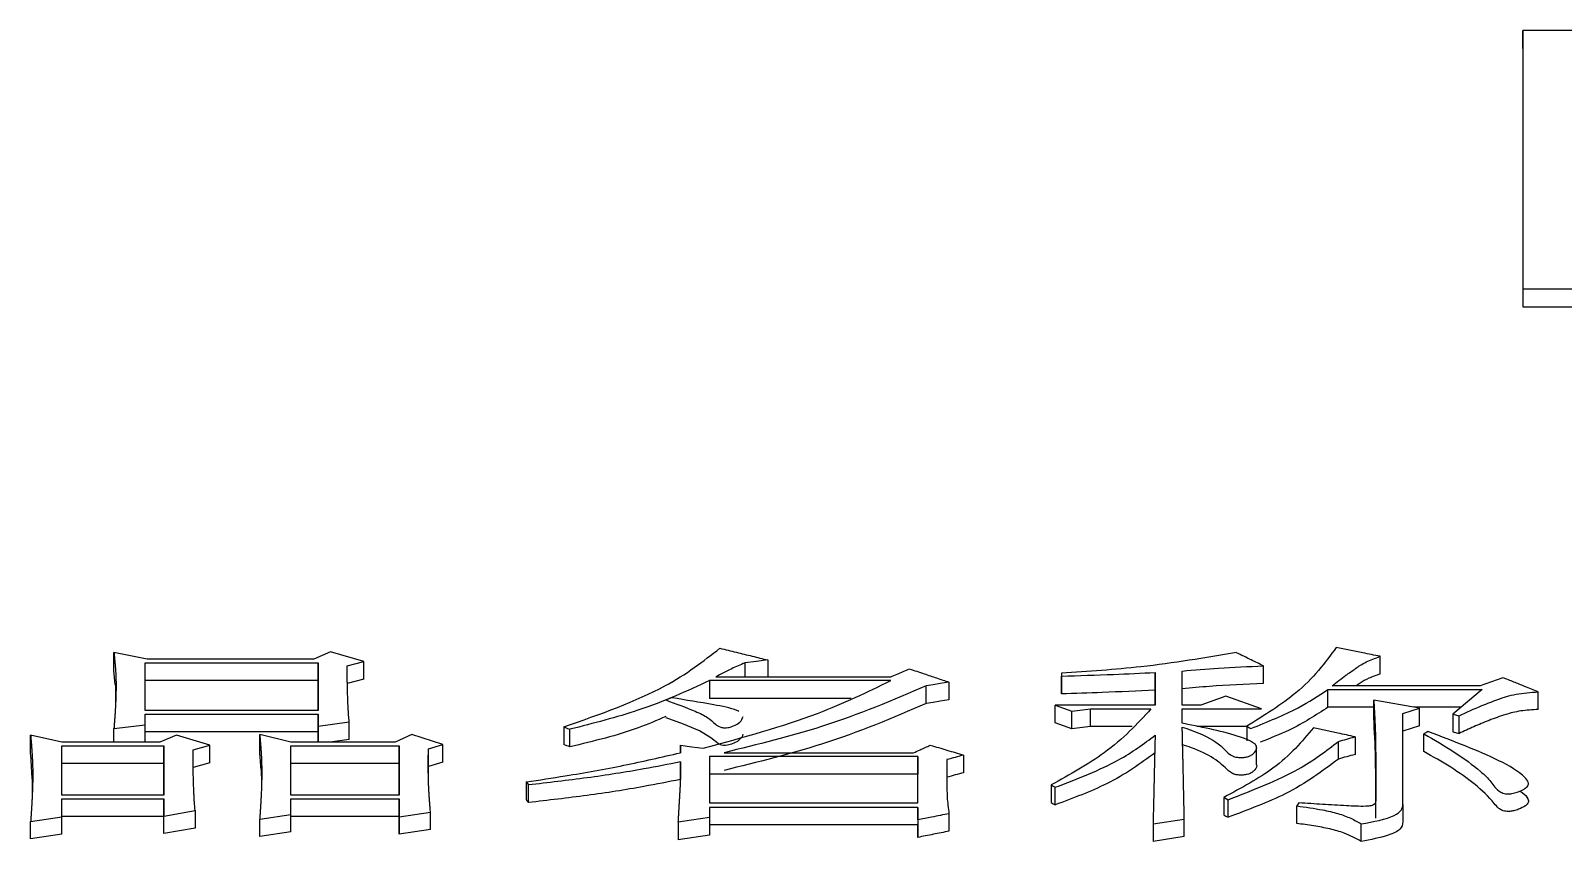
# Model space of a CAD drawing. Header units: millimetres. Extents: x 2063 to 4500, y 825 to 2548.
# Drawn here: x 2680.08 to 2688.04, y 2315.55 to 2319.76 of the extents above; entities that cross this region are included whole.
import ezdxf

# ---------------------------------------------------------------- set-up
doc = ezdxf.new("R2010")
doc.units = ezdxf.units.MM

msp = doc.modelspace()

# ---------------------------------------------------------------- linework, layer by layer
at = {"color": 7, "linetype": 'Continuous', "lineweight": 25}
for p, q in [((2687.8349, 2319.6665), (2687.8349, 2319.7586)), ((2688.8355, 2319.7586), (2687.8349, 2319.7586)), ((2687.8349, 2318.4177), (2687.8349, 2318.3231)), ((2687.8349, 2318.4177), (2688.2836, 2318.4177)), ((2687.8349, 2318.3231), (2688.2836, 2318.3231)), ((2680.5157, 2316.4353), (2680.5157, 2316.5275)), ((2680.6888, 2316.4932), (2680.5157, 2316.5275)), ((2681.5542, 2316.4931), (2680.6888, 2316.4932)), ((2681.6407, 2316.5312), (2681.5542, 2316.4931)), ((2681.8138, 2316.4817), (2681.6407, 2316.5312)), ((2681.7273, 2316.4588), (2681.8138, 2316.4817)), ((2681.8138, 2316.3896), (2681.8138, 2316.4817)), ((2683.9124, 2316.4893), (2683.9124, 2316.4012)), ((2680.5215, 2316.3619), (2680.5157, 2316.4353)), ((2680.678, 2316.4741), (2681.5758, 2316.4741)), ((2681.5758, 2316.382), (2681.5758, 2316.4741)), ((2683.6419, 2316.4012), (2684.5506, 2316.4012)), ((2683.7934, 2316.474), (2683.7934, 2316.4012)), ((2685.4376, 2316.4204), (2685.4376, 2316.405)), ((2685.4376, 2316.4204), (2685.4376, 2316.3284)), ((2685.4376, 2316.313), (2685.4376, 2316.405)), ((2685.9244, 2316.4242), (2685.9244, 2316.2543)), ((2685.9244, 2316.3322), (2685.9244, 2316.4242)), ((2686.065, 2316.2543), (2686.065, 2316.4318)), ((2686.4869, 2316.3666), (2686.4869, 2316.4586)), ((2687.7309, 2316.3972), (2687.6119, 2316.3549)), ((2681.5758, 2316.382), (2680.678, 2316.382)), ((2681.8138, 2316.3896), (2681.7273, 2316.3667)), ((2684.5505, 2316.3819), (2683.6094, 2316.382)), ((2683.6094, 2316.382), (2683.6094, 2316.29)), ((2684.7343, 2316.263), (2684.7343, 2316.3549)), ((2684.8535, 2316.3742), (2684.8535, 2316.2823)), ((2685.4376, 2316.3284), (2685.4376, 2316.313)), ((2685.9244, 2316.2543), (2685.9244, 2316.3322)), ((2686.8222, 2316.2437), (2686.8222, 2316.3356)), ((2686.8222, 2316.3356), (2687.6227, 2316.3356)), ((2687.6119, 2316.3549), (2686.8438, 2316.3549)), ((2687.6227, 2316.3356), (2687.4713, 2316.2075)), ((2687.9148, 2316.2321), (2687.9148, 2316.324)), ((2684.3448, 2316.29), (2683.6094, 2316.29)), ((2685.4051, 2316.1625), (2685.4052, 2316.2543)), ((2685.4052, 2316.2543), (2685.4917, 2316.2231)), ((2685.9244, 2316.2543), (2685.4052, 2316.2543)), ((2686.1624, 2316.2543), (2686.065, 2316.2543)), ((2686.2922, 2316.3008), (2686.1624, 2316.2543)), ((2686.4761, 2316.2348), (2686.2922, 2316.3008)), ((2687.0602, 2316.2437), (2686.8222, 2316.2437)), ((2687.2982, 2316.2387), (2687.0602, 2316.2814)), ((2687.0602, 2316.1896), (2687.0602, 2316.2814)), ((2687.2116, 2316.2114), (2687.2982, 2316.2387)), ((2687.5141, 2316.2437), (2687.2702, 2316.2437)), ((2687.2982, 2316.1469), (2687.2982, 2316.2387)), ((2681.5758, 2316.2271), (2680.678, 2316.2272)), ((2680.678, 2316.153), (2680.678, 2316.2077)), ((2680.678, 2316.2077), (2681.5758, 2316.2077)), ((2681.5758, 2316.2077), (2681.5758, 2316.1451)), ((2681.5758, 2316.1159), (2681.5758, 2316.2077)), ((2681.5758, 2316.1451), (2681.7381, 2316.1686)), ((2681.7381, 2316.0769), (2681.7381, 2316.1686)), ((2685.4917, 2316.1314), (2685.4051, 2316.1625)), ((2685.4917, 2316.2231), (2685.589, 2316.2348)), ((2685.4917, 2316.1314), (2685.4917, 2316.2231)), ((2685.589, 2316.2348), (2685.9027, 2316.2348)), ((2686.065, 2316.2348), (2686.4761, 2316.2348)), ((2686.065, 2316.1607), (2686.065, 2316.2348)), ((2687.2116, 2315.7393), (2687.2116, 2316.2114)), ((2687.4713, 2316.2075), (2687.5037, 2316.1997)), ((2687.4713, 2316.2075), (2687.4713, 2316.1158)), ((2687.5037, 2316.108), (2687.5037, 2316.1997)), ((2680.083, 2316.0065), (2680.083, 2316.098)), ((2680.2453, 2316.0626), (2680.083, 2316.098)), ((2680.5157, 2316.1334), (2680.678, 2316.153)), ((2680.5157, 2316.0626), (2680.5157, 2316.1334)), ((2680.678, 2316.0626), (2680.678, 2316.153)), ((2681.5758, 2316.1159), (2680.678, 2316.116)), ((2680.8403, 2316.098), (2680.7537, 2316.0626)), ((2681.0133, 2316.0468), (2680.8403, 2316.098)), ((2681.2729, 2316.0104), (2681.2729, 2316.1019)), ((2681.4352, 2316.0626), (2681.2729, 2316.1019)), ((2681.5758, 2316.1451), (2681.5758, 2316.0626)), ((2681.5758, 2316.0626), (2681.5758, 2316.1159)), ((2682.0626, 2316.1019), (2681.9761, 2316.0625)), ((2682.2249, 2316.0507), (2682.0626, 2316.1019)), ((2682.8522, 2316.1412), (2682.8522, 2316.0495)), ((2682.8846, 2316.0378), (2682.8846, 2316.1294)), ((2685.589, 2316.1431), (2685.4917, 2316.1314)), ((2685.8047, 2316.1431), (2685.589, 2316.1431)), ((2686.4003, 2316.143), (2686.1416, 2316.1431)), ((2686.4003, 2316.145), (2686.4003, 2316.0691)), ((2686.9628, 2316.09), (2686.9628, 2315.9984)), ((2687.2982, 2316.1469), (2687.2116, 2316.1197)), ((2687.3198, 2316.0141), (2687.3198, 2316.1057)), ((2687.4713, 2316.1158), (2687.5037, 2316.108)), ((2680.7537, 2316.0626), (2680.2453, 2316.0626)), ((2680.2453, 2316.0429), (2680.7753, 2316.0429)), ((2680.2453, 2315.7878), (2680.2453, 2316.0429)), ((2680.7753, 2316.0429), (2680.7754, 2315.7878)), ((2680.7753, 2315.9513), (2680.7753, 2316.0429)), ((2680.9268, 2316.0231), (2681.0133, 2316.0468)), ((2681.0133, 2315.9553), (2681.0133, 2316.0468)), ((2681.9761, 2316.0625), (2681.4352, 2316.0626)), ((2681.4352, 2316.0428), (2681.9977, 2316.0428)), ((2681.4352, 2315.7878), (2681.4352, 2316.0428)), ((2681.7381, 2316.0769), (2681.6388, 2316.0626)), ((2681.9977, 2316.0428), (2681.9977, 2315.7878)), ((2681.9977, 2315.9513), (2681.9977, 2316.0428)), ((2682.1491, 2316.027), (2682.2249, 2316.0507)), ((2682.1491, 2315.9355), (2682.1491, 2316.027)), ((2682.2249, 2315.9592), (2682.2249, 2316.0507)), ((2683.458, 2316.0072), (2683.458, 2316.0467)), ((2683.458, 2316.0467), (2683.458, 2316.0072)), ((2683.6852, 2316.0072), (2684.6696, 2316.0072)), ((2686.4516, 2316.0303), (2686.4516, 2316.0397)), ((2686.4516, 2315.9471), (2686.4516, 2316.0293)), ((2686.8763, 2315.9748), (2686.8763, 2316.0664)), ((2680.7753, 2315.9513), (2680.2453, 2315.9514)), ((2680.7753, 2315.7878), (2680.7753, 2315.9513)), ((2681.0133, 2315.9553), (2680.9268, 2315.9316)), ((2681.9977, 2315.9513), (2681.4352, 2315.9513)), ((2681.9977, 2315.7878), (2681.9977, 2315.9513)), ((2682.2249, 2315.9592), (2682.1491, 2315.9355)), ((2683.458, 2315.8319), (2683.458, 2315.9596)), ((2683.458, 2315.9596), (2683.458, 2315.8682)), ((2683.6095, 2315.9874), (2683.6095, 2315.7475)), ((2684.6912, 2315.9874), (2683.6095, 2315.9874)), ((2684.6912, 2315.7475), (2684.6912, 2315.9874)), ((2684.6912, 2315.9874), (2684.6912, 2315.8959)), ((2684.8427, 2315.9715), (2684.8427, 2315.8199)), ((2684.9292, 2315.9953), (2684.9292, 2315.9038)), ((2682.6576, 2315.856), (2682.6684, 2315.84)), ((2682.6576, 2315.856), (2682.6576, 2315.7647)), ((2682.6684, 2315.7487), (2682.6684, 2315.84)), ((2683.458, 2315.8318), (2683.458, 2315.8682)), ((2684.6912, 2315.8959), (2683.6095, 2315.896)), ((2684.6912, 2315.7475), (2684.6912, 2315.8959)), ((2685.3835, 2315.8399), (2685.3835, 2315.7487)), ((2680.7754, 2315.7878), (2680.2453, 2315.7878)), ((2680.2453, 2315.7677), (2680.7754, 2315.7677)), ((2680.2453, 2315.6748), (2680.2453, 2315.7677)), ((2680.7754, 2315.7677), (2680.7754, 2315.6788)), ((2680.7754, 2315.6766), (2680.7754, 2315.7677)), ((2681.9977, 2315.7878), (2681.4352, 2315.7878)), ((2681.4352, 2315.6869), (2681.4352, 2315.7677)), ((2681.4352, 2315.7677), (2681.9977, 2315.7677)), ((2681.9977, 2315.7677), (2681.9977, 2315.6748)), ((2681.9977, 2315.6765), (2681.9977, 2315.7677)), ((2685.4051, 2315.7367), (2685.4051, 2315.8279)), ((2686.2813, 2315.7756), (2686.2813, 2315.6845)), ((2686.3029, 2315.6724), (2686.3029, 2315.7636)), ((2680.7754, 2315.6788), (2680.9376, 2315.7072)), ((2680.9376, 2315.7072), (2680.9376, 2315.6161)), ((2681.273, 2315.6626), (2681.4352, 2315.6869)), ((2681.4352, 2315.5959), (2681.4352, 2315.6869)), ((2681.9977, 2315.6748), (2682.16, 2315.6991)), ((2682.16, 2315.608), (2682.16, 2315.6991)), ((2683.6095, 2315.7475), (2684.6912, 2315.7475)), ((2684.6912, 2315.7232), (2683.6095, 2315.7233)), ((2683.6095, 2315.7233), (2683.6095, 2315.6707)), ((2684.6912, 2315.6585), (2684.6912, 2315.7232)), ((2684.6912, 2315.7232), (2684.6912, 2315.6322)), ((2684.8535, 2315.6909), (2684.8535, 2315.5998)), ((2686.6708, 2315.7474), (2686.66, 2315.7313)), ((2687.071, 2315.6684), (2687.071, 2315.7595)), ((2687.2116, 2315.7393), (2687.2116, 2315.6482)), ((2680.083, 2315.6505), (2680.2453, 2315.6748)), ((2680.083, 2315.5595), (2680.083, 2315.6505)), ((2680.7754, 2315.6766), (2680.2453, 2315.6766)), ((2680.2453, 2315.5838), (2680.2453, 2315.6748)), ((2680.7754, 2315.5878), (2680.7754, 2315.6788)), ((2680.7754, 2315.5878), (2680.7754, 2315.6766)), ((2680.9376, 2315.6161), (2680.7754, 2315.5878)), ((2681.2729, 2315.5716), (2681.273, 2315.6626)), ((2681.9977, 2315.6765), (2681.4352, 2315.6765)), ((2681.9977, 2315.5837), (2681.9977, 2315.6765)), ((2681.9977, 2315.6748), (2681.9977, 2315.5837)), ((2682.16, 2315.608), (2681.9977, 2315.5837)), ((2683.4472, 2315.6463), (2683.4472, 2315.5553)), ((2683.6095, 2315.6707), (2683.6095, 2315.5796)), ((2684.6912, 2315.6322), (2683.6095, 2315.6322)), ((2684.6912, 2315.6585), (2684.6912, 2315.5675)), ((2684.6912, 2315.5675), (2684.6912, 2315.6322)), ((2685.9136, 2315.6381), (2686.0758, 2315.6625)), ((2685.9136, 2315.6381), (2685.9136, 2315.5472)), ((2686.0758, 2315.5715), (2686.0758, 2315.6625)), ((2686.9953, 2315.5471), (2686.9953, 2315.6381)), ((2680.2453, 2315.5838), (2680.083, 2315.5595)), ((2681.4352, 2315.5959), (2681.2729, 2315.5716)), ((2686.0758, 2315.5715), (2685.9136, 2315.5472))]:
    msp.add_line(p, q, dxfattribs=at)
at = {"color": 7, "linetype": 'Continuous', "lineweight": 25, "flags": 128}
for points in [[(2683.9124, 2316.4893), (2683.8529, 2316.4816), (2683.7934, 2316.474)], [(2684.8535, 2316.3742), (2684.8072, 2316.3667), (2684.7708, 2316.3609), (2684.7345, 2316.355)], [(2683.4148, 2316.2932), (2683.4065, 2316.2902), (2683.3944, 2316.2858), (2683.3887, 2316.2838)], [(2684.8535, 2316.2823), (2684.8072, 2316.2748), (2684.7708, 2316.2689), (2684.7345, 2316.263)], [(2683.7821, 2316.1035), (2683.7785, 2316.0896), (2683.7554, 2316.0664), (2683.7239, 2316.0515), (2683.7034, 2316.0461), (2683.693, 2316.0451), (2683.6821, 2316.0455), (2683.6716, 2316.0476), (2683.6569, 2316.0535), (2683.6168, 2316.0849), (2683.5573, 2316.1207), (2683.474, 2316.1566), (2683.3845, 2316.1889), (2683.3822, 2316.1897), (2683.3822, 2316.1897)], [(2685.589, 2316.1431), (2685.589, 2316.166), (2685.589, 2316.1889), (2685.589, 2316.2119), (2685.589, 2316.2348)], [(2682.8522, 2316.1412), (2682.8605, 2316.1382), (2682.8725, 2316.1338), (2682.8846, 2316.1294)], [(2686.4003, 2316.145), (2686.4058, 2316.142), (2686.4139, 2316.1376), (2686.4219, 2316.1332)], [(2687.3414, 2316.1175), (2687.3306, 2316.1116), (2687.3198, 2316.1057)], [(2682.8846, 2316.0378), (2682.8764, 2316.0408), (2682.8682, 2316.0438), (2682.8522, 2316.0495)], [(2683.458, 2316.0467), (2683.5175, 2316.0388), (2683.5769, 2316.0309)], [(2685.3835, 2315.8399), (2685.3943, 2315.8339), (2685.4051, 2315.8279)], [(2686.2813, 2315.7756), (2686.2868, 2315.7726), (2686.2949, 2315.7681), (2686.3029, 2315.7636)], [(2685.3835, 2315.7487), (2685.389, 2315.7456), (2685.3945, 2315.7426), (2685.4051, 2315.7367)], [(2686.2813, 2315.6845), (2686.2868, 2315.6814), (2686.2923, 2315.6783), (2686.3029, 2315.6724)], [(2686.66, 2315.6402), (2686.66, 2315.6772), (2686.66, 2315.7042), (2686.66, 2315.7313)], [(2683.6095, 2315.6707), (2683.5625, 2315.6636), (2683.5155, 2315.6566), (2683.4472, 2315.6463)], [(2683.6095, 2315.5796), (2683.5284, 2315.5675), (2683.4472, 2315.5553)]]:
    msp.add_lwpolyline(points, dxfattribs=at)
at = {"color": 7, "linetype": 'Continuous', "lineweight": 25}
for points, knots in [([(2687.8349, 2319.7586), (2687.8349, 2319.5818), (2687.8349, 2319.1682), (2687.8349, 2318.6909), (2687.8349, 2318.4177)], [0, 0, 0, 0, 0.427525, 1, 1, 1, 1]), ([(2687.8349, 2319.6623), (2687.8349, 2319.4854), (2687.8349, 2319.0723), (2687.8349, 2318.5957), (2687.8349, 2318.3231)], [0, 0, 0, 0, 0.428082, 1, 1, 1, 1]), ([(2680.5157, 2316.5275), (2680.516, 2316.5247), (2680.5166, 2316.5192), (2680.5172, 2316.5124), (2680.5179, 2316.5055), (2680.5185, 2316.5), (2680.5191, 2316.4931), (2680.5197, 2316.4876), (2680.5203, 2316.4808), (2680.5208, 2316.4753), (2680.5214, 2316.4684), (2680.5219, 2316.4629), (2680.5225, 2316.456), (2680.5229, 2316.4505), (2680.5234, 2316.4436), (2680.5238, 2316.438), (2680.5242, 2316.4311), (2680.5246, 2316.4256), (2680.525, 2316.4187), (2680.5252, 2316.4131), (2680.5255, 2316.4076), (2680.5257, 2316.4021), (2680.5259, 2316.3965), (2680.5261, 2316.3896), (2680.5263, 2316.384), (2680.5264, 2316.3771), (2680.5265, 2316.3715), (2680.5266, 2316.3646), (2680.5266, 2316.359), (2680.5267, 2316.3521), (2680.5266, 2316.3465), (2680.5266, 2316.3396), (2680.5264, 2316.3242), (2680.526, 2316.3047), (2680.5253, 2316.2851), (2680.5248, 2316.274), (2680.5245, 2316.267), (2680.5241, 2316.26), (2680.5238, 2316.2544), (2680.5235, 2316.2474), (2680.5232, 2316.2417), (2680.5228, 2316.2347), (2680.5224, 2316.2291), (2680.522, 2316.2221), (2680.5216, 2316.2165), (2680.5212, 2316.2095), (2680.5208, 2316.2038), (2680.5203, 2316.1968), (2680.5199, 2316.1912), (2680.5195, 2316.1855), (2680.5191, 2316.1799), (2680.5187, 2316.1743), (2680.5182, 2316.1672), (2680.5178, 2316.1616), (2680.5173, 2316.1545), (2680.5169, 2316.1489), (2680.5163, 2316.1414), (2680.516, 2316.1367), (2680.5157, 2316.1334)], [0, 0, 0, 0, 0.021203, 0.042406, 0.053008, 0.074211, 0.084813, 0.106016, 0.116618, 0.137821, 0.148423, 0.169626, 0.180228, 0.201431, 0.212032, 0.233236, 0.243837, 0.265041, 0.275642, 0.296845, 0.307447, 0.318049, 0.339252, 0.349854, 0.371057, 0.381659, 0.402862, 0.413463, 0.434667, 0.445268, 0.466472, 0.477073, 0.498276, 0.58309, 0.625497, 0.6467, 0.667903, 0.678505, 0.699708, 0.71031, 0.731513, 0.742115, 0.763318, 0.773919, 0.795123, 0.805724, 0.826928, 0.837529, 0.858732, 0.869334, 0.879936, 0.901139, 0.911741, 0.932944, 0.943545, 0.964749, 0.97535, 1, 1, 1, 1]), ([(2682.8522, 2316.1412), (2683.0418, 2316.2083), (2683.3769, 2316.3269), (2683.5767, 2316.4826), (2683.6635, 2316.5502)], [0, 0, 0, 0, 0.5655186, 1, 1, 1, 1]), ([(2683.6635, 2316.5502), (2683.692, 2316.5432), (2683.7477, 2316.5296), (2683.8307, 2316.5093), (2683.8851, 2316.496), (2683.9124, 2316.4893)], [0, 0, 0, 0, 0.343461, 0.671731, 1, 1, 1, 1]), ([(2686.3462, 2316.5274), (2686.1831, 2316.5001), (2685.8903, 2316.4511), (2685.5765, 2316.4298), (2685.4376, 2316.4204)], [0, 0, 0, 0, 0.557097, 1, 1, 1, 1]), ([(2686.4869, 2316.4586), (2686.4659, 2316.4689), (2686.4319, 2316.4855), (2686.385, 2316.5084), (2686.3591, 2316.521), (2686.3462, 2316.5273)], [0, 0, 0, 0, 0.4477993, 0.7238996, 1, 1, 1, 1]), ([(2686.8654, 2316.5539), (2686.8059, 2316.474), (2686.6991, 2316.3304), (2686.492, 2316.2019), (2686.4002, 2316.145)], [0, 0, 0, 0, 0.556899, 1, 1, 1, 1]), ([(2686.8438, 2316.3549), (2686.8673, 2316.3734), (2686.9059, 2316.404), (2686.9654, 2316.4451), (2687.0171, 2316.4803), (2687.0674, 2316.4989), (2687.0926, 2316.5083)], [0, 0, 0, 0, 0.337761, 0.556951, 0.777135, 1, 1, 1, 1]), ([(2687.0926, 2316.5083), (2687.0627, 2316.5143), (2687.0099, 2316.5249), (2686.9342, 2316.5401), (2686.8884, 2316.5493), (2686.8655, 2316.5539)], [0, 0, 0, 0, 0.394861, 0.69743, 1, 1, 1, 1]), ([(2687.0926, 2316.4161), (2687.0926, 2316.4239), (2687.0927, 2316.4394), (2687.0927, 2316.4701), (2687.0927, 2316.4931), (2687.0927, 2316.5083)], [0, 0, 0, 0, 0.2525, 0.505, 1, 1, 1, 1]), ([(2680.678, 2316.2272), (2680.678, 2316.2686), (2680.678, 2316.3515), (2680.678, 2316.4332), (2680.678, 2316.4741)], [0, 0, 0, 0, 0.499996, 1, 1, 1, 1]), ([(2681.5758, 2316.4741), (2681.5758, 2316.4332), (2681.5758, 2316.3515), (2681.5758, 2316.2686), (2681.5758, 2316.2271)], [0, 0, 0, 0, 0.499996, 1, 1, 1, 1]), ([(2681.7381, 2316.1686), (2681.737, 2316.1799), (2681.7356, 2316.1941), (2681.7342, 2316.2111), (2681.7336, 2316.2196), (2681.7326, 2316.2366), (2681.7309, 2316.2733), (2681.7291, 2316.3126), (2681.7286, 2316.3435), (2681.7284, 2316.3533), (2681.7283, 2316.3589), (2681.7282, 2316.3631), (2681.7282, 2316.3673), (2681.7281, 2316.3715), (2681.728, 2316.3757), (2681.728, 2316.3799), (2681.7279, 2316.3841), (2681.7279, 2316.3882), (2681.7278, 2316.3924), (2681.7278, 2316.3966), (2681.7277, 2316.4022), (2681.7277, 2316.4078), (2681.7276, 2316.4134), (2681.7276, 2316.4175), (2681.7275, 2316.421), (2681.7275, 2316.4238), (2681.7275, 2316.4259), (2681.7275, 2316.428), (2681.7275, 2316.4301), (2681.7274, 2316.4329), (2681.7274, 2316.4356), (2681.7274, 2316.4384), (2681.7274, 2316.4405), (2681.7274, 2316.4426), (2681.7274, 2316.4447), (2681.7273, 2316.4468), (2681.7273, 2316.4489), (2681.7273, 2316.4509), (2681.7273, 2316.453), (2681.7273, 2316.4556), (2681.7273, 2316.4575), (2681.7273, 2316.4588)], [0, 0, 0, 0, 0.11615, 0.145188, 0.174226, 0.203263, 0.319414, 0.551716, 0.609791, 0.638828, 0.653347, 0.667866, 0.682385, 0.696903, 0.711422, 0.725941, 0.74046, 0.754979, 0.769497, 0.784016, 0.798535, 0.827572, 0.842091, 0.85661, 0.871129, 0.878388, 0.885648, 0.892907, 0.900166, 0.907426, 0.921944, 0.929204, 0.936463, 0.943723, 0.950982, 0.958241, 0.965501, 0.97276, 0.98002, 0.987279, 1, 1, 1, 1]), ([(2683.7934, 2316.474), (2683.7701, 2316.4641), (2683.7312, 2316.4477), (2683.6822, 2316.4229), (2683.6554, 2316.4084), (2683.6419, 2316.4012)], [0, 0, 0, 0, 0.429081, 0.714347, 1, 1, 1, 1]), ([(2684.5506, 2316.4012), (2684.5619, 2316.4061), (2684.5837, 2316.4156), (2684.6162, 2316.4296), (2684.6374, 2316.4388), (2684.6479, 2316.4434)], [0, 0, 0, 0, 0.347839, 0.673919, 1, 1, 1, 1]), ([(2684.6479, 2316.4434), (2684.6735, 2316.4348), (2684.7205, 2316.419), (2684.789, 2316.3959), (2684.832, 2316.3815), (2684.8535, 2316.3742)], [0, 0, 0, 0, 0.373043, 0.686521, 1, 1, 1, 1]), ([(2685.4376, 2316.405), (2685.5279, 2316.408), (2685.6904, 2316.4134), (2685.8524, 2316.4209), (2685.9244, 2316.4242)], [0, 0, 0, 0, 0.555754, 1, 1, 1, 1]), ([(2686.065, 2316.4318), (2686.1276, 2316.4374), (2686.2667, 2316.4499), (2686.4087, 2316.4555), (2686.4869, 2316.4586)], [0, 0, 0, 0, 0.449849, 1, 1, 1, 1]), ([(2687.0926, 2316.4161), (2687.0724, 2316.4092), (2687.0322, 2316.3953), (2686.996, 2316.3731), (2686.9758, 2316.3595), (2686.969, 2316.3549)], [0, 0, 0, 0, 0.401498, 0.797434, 1, 1, 1, 1]), ([(2687.9148, 2316.324), (2687.8911, 2316.3334), (2687.8486, 2316.3504), (2687.7873, 2316.3748), (2687.7497, 2316.3898), (2687.7309, 2316.3972)], [0, 0, 0, 0, 0.386102, 0.693051, 1, 1, 1, 1]), ([(2680.5222, 2316.3662), (2680.5232, 2316.3429), (2680.5251, 2316.294), (2680.5241, 2316.2653), (2680.5236, 2316.2504)], [0, 0, 0, 0, 0.475906, 1, 1, 1, 1]), ([(2681.5758, 2316.2271), (2681.5758, 2316.2379), (2681.5758, 2316.2899), (2681.5758, 2316.3412), (2681.5758, 2316.382)], [0, 0, 0, 0, 0.205958, 1, 1, 1, 1]), ([(2683.6094, 2316.382), (2683.492, 2316.3278), (2683.2807, 2316.2302), (2683.0065, 2316.1604), (2682.8846, 2316.1294)], [0, 0, 0, 0, 0.555264, 1, 1, 1, 1]), ([(2683.5769, 2316.0309), (2683.784, 2316.0875), (2684.1504, 2316.1877), (2684.4292, 2316.323), (2684.5505, 2316.3819)], [0, 0, 0, 0, 0.564995, 1, 1, 1, 1]), ([(2684.7344, 2316.355), (2684.5617, 2316.2806), (2684.2506, 2316.1468), (2683.8592, 2316.0502), (2683.6851, 2316.0073)], [0, 0, 0, 0, 0.555354, 1, 1, 1, 1]), ([(2685.9244, 2316.3322), (2685.833, 2316.328), (2685.6709, 2316.3207), (2685.5084, 2316.3153), (2685.4376, 2316.313)], [0, 0, 0, 0, 0.564211, 1, 1, 1, 1]), ([(2686.4869, 2316.3666), (2686.3932, 2316.3626), (2686.2514, 2316.3565), (2686.1123, 2316.344), (2686.065, 2316.3398)], [0, 0, 0, 0, 0.659861, 1, 1, 1, 1]), ([(2686.4219, 2316.1332), (2686.508, 2316.1681), (2686.6609, 2316.23), (2686.7731, 2316.3035), (2686.8222, 2316.3356)], [0, 0, 0, 0, 0.563218, 1, 1, 1, 1]), ([(2687.5037, 2316.1997), (2687.5424, 2316.2176), (2687.6063, 2316.2471), (2687.7036, 2316.2848), (2687.7958, 2316.3155), (2687.8748, 2316.3211), (2687.9148, 2316.324)], [0, 0, 0, 0, 0.335019, 0.553277, 0.774167, 1, 1, 1, 1]), ([(2683.3822, 2316.2815), (2683.4342, 2316.2625), (2683.5122, 2316.234), (2683.6043, 2316.1921), (2683.631, 2316.1609), (2683.658, 2316.1431), (2683.6768, 2316.1377), (2683.687, 2316.1365), (2683.6986, 2316.1368), (2683.7153, 2316.1399), (2683.7418, 2316.1493), (2683.7736, 2316.1677), (2683.7802, 2316.1855), (2683.7837, 2316.1952)], [0, 0, 0, 0, 0.318334, 0.477294, 0.616925, 0.687072, 0.704751, 0.71934, 0.733979, 0.755949, 0.800249, 0.89164, 1, 1, 1, 1]), ([(2683.762, 2316.2219), (2683.7584, 2316.2235), (2683.7242, 2316.2394), (2683.6012, 2316.2621), (2683.4865, 2316.2812), (2683.4148, 2316.2932)], [0, 0, 0, 0, 0.041495, 0.400617, 1, 1, 1, 1]), ([(2684.7344, 2316.2631), (2684.5616, 2316.1888), (2684.2505, 2316.0551), (2683.8591, 2315.9587), (2683.6851, 2315.9158)], [0, 0, 0, 0, 0.555295, 1, 1, 1, 1]), ([(2686.8222, 2316.2437), (2686.7596, 2316.2027), (2686.6591, 2316.1368), (2686.5212, 2316.0822), (2686.4691, 2316.0615)], [0, 0, 0, 0, 0.621969, 1, 1, 1, 1]), ([(2687.0602, 2316.2814), (2687.0604, 2316.2783), (2687.0607, 2316.2722), (2687.0612, 2316.263), (2687.0617, 2316.2538), (2687.0622, 2316.2446), (2687.0627, 2316.2353), (2687.0631, 2316.2276), (2687.0635, 2316.2199), (2687.0639, 2316.2122), (2687.0644, 2316.203), (2687.065, 2316.1906), (2687.0657, 2316.1752), (2687.0665, 2316.1566), (2687.0671, 2316.1412), (2687.0677, 2316.1256), (2687.0682, 2316.1101), (2687.0687, 2316.0915), (2687.069, 2316.0759), (2687.0693, 2316.0603), (2687.0695, 2316.0447), (2687.0698, 2316.026), (2687.0699, 2316.0104), (2687.0701, 2315.9947), (2687.0703, 2315.979), (2687.0705, 2315.9539), (2687.0707, 2315.9225), (2687.0708, 2315.8941), (2687.0708, 2315.8767), (2687.0709, 2315.8688), (2687.0709, 2315.8609), (2687.0709, 2315.853), (2687.0709, 2315.8451), (2687.0709, 2315.8371), (2687.071, 2315.8276), (2687.071, 2315.8197), (2687.071, 2315.8142), (2687.071, 2315.8102), (2687.071, 2315.8062), (2687.071, 2315.8023), (2687.071, 2315.7983), (2687.071, 2315.7943), (2687.071, 2315.7895), (2687.071, 2315.7856), (2687.071, 2315.7816), (2687.071, 2315.7776), (2687.071, 2315.7728), (2687.071, 2315.7689), (2687.071, 2315.7644), (2687.071, 2315.7616), (2687.071, 2315.7595)], [0, 0, 0, 0, 0.0179705, 0.035941, 0.0539114, 0.0718819, 0.0898524, 0.1078229, 0.1168081, 0.1347786, 0.152749, 0.1707195, 0.2066605, 0.2426014, 0.2785424, 0.2965129, 0.3324539, 0.3683948, 0.4043358, 0.4223063, 0.4582472, 0.4941882, 0.5301291, 0.5480996, 0.5840406, 0.6199815, 0.6918635, 0.7637454, 0.7817158, 0.7907011, 0.8086716, 0.826642, 0.8356273, 0.8535978, 0.8715682, 0.8895387, 0.8985239, 0.9030166, 0.9120018, 0.920987, 0.9254797, 0.9344649, 0.9434501, 0.9524354, 0.956928, 0.9659132, 0.9748985, 0.9838837, 0.9883763, 1, 1, 1, 1]), ([(2683.3822, 2316.1959), (2683.3356, 2316.1754), (2683.1929, 2316.1124), (2683.0087, 2316.0678), (2682.8846, 2316.0378)], [0, 0, 0, 0, 0.326498, 1, 1, 1, 1]), ([(2685.9027, 2316.2348), (2685.8309, 2316.157), (2685.7019, 2316.017), (2685.4813, 2315.8943), (2685.3835, 2315.8399)], [0, 0, 0, 0, 0.55626, 1, 1, 1, 1]), ([(2686.065, 2316.1411), (2686.0966, 2316.1302), (2686.1835, 2316.1001), (2686.2661, 2316.0491), (2686.3014, 2316.0053), (2686.3274, 2315.9895), (2686.3435, 2315.9846), (2686.3617, 2315.9824), (2686.3813, 2315.9825), (2686.4008, 2315.9852), (2686.42, 2315.9917), (2686.4404, 2316.0064), (2686.4541, 2316.0254), (2686.4508, 2316.0464), (2686.4276, 2316.0654), (2686.321, 2316.1093), (2686.186, 2316.1366), (2686.0747, 2316.1587), (2686.065, 2316.1607)], [0, 0, 0, 0, 0.104817, 0.288489, 0.371154, 0.389962, 0.405383, 0.420813, 0.436756, 0.454227, 0.471615, 0.498268, 0.557765, 0.592477, 0.62706, 0.687172, 0.972715, 1, 1, 1, 1]), ([(2687.071, 2315.6684), (2687.0709, 2315.7303), (2687.0706, 2315.8347), (2687.0696, 2316.0091), (2687.0638, 2316.12), (2687.0602, 2316.1896)], [0, 0, 0, 0, 0.351751, 0.593192, 1, 1, 1, 1]), ([(2687.9148, 2316.2321), (2687.8837, 2316.2304), (2687.8221, 2316.227), (2687.7368, 2316.2047), (2687.658, 2316.1759), (2687.5786, 2316.1426), (2687.5286, 2316.1195), (2687.5037, 2316.108)], [0, 0, 0, 0, 0.175416, 0.347585, 0.56656, 0.783731, 1, 1, 1, 1]), ([(2680.083, 2316.098), (2680.0832, 2316.0964), (2680.0834, 2316.0931), (2680.0838, 2316.0882), (2680.0842, 2316.0832), (2680.0846, 2316.0783), (2680.085, 2316.0734), (2680.0854, 2316.0684), (2680.0858, 2316.0635), (2680.0862, 2316.0585), (2680.0866, 2316.0536), (2680.087, 2316.0486), (2680.0874, 2316.0437), (2680.0877, 2316.0387), (2680.088, 2316.0346), (2680.0883, 2316.0305), (2680.0886, 2316.0263), (2680.089, 2316.0214), (2680.0894, 2316.0148), (2680.0899, 2316.0082), (2680.0904, 2315.9999), (2680.0909, 2315.9916), (2680.0914, 2315.9817), (2680.092, 2315.9717), (2680.0924, 2315.9617), (2680.0928, 2315.9518), (2680.0932, 2315.9418), (2680.0934, 2315.9335), (2680.0936, 2315.9252), (2680.0937, 2315.9168), (2680.0939, 2315.9068), (2680.0939, 2315.8968), (2680.0939, 2315.8868), (2680.0938, 2315.8668), (2680.0933, 2315.8366), (2680.0921, 2315.8064), (2680.0911, 2315.7829), (2680.0904, 2315.7694), (2680.0897, 2315.756), (2680.0891, 2315.7458), (2680.0886, 2315.7374), (2680.0883, 2315.7307), (2680.088, 2315.7264), (2680.0877, 2315.7222), (2680.0875, 2315.718), (2680.0872, 2315.7129), (2680.0868, 2315.7079), (2680.0866, 2315.7036), (2680.0863, 2315.6994), (2680.086, 2315.6952), (2680.0857, 2315.6901), (2680.0854, 2315.6859), (2680.0852, 2315.6825), (2680.085, 2315.6799), (2680.0848, 2315.6774), (2680.0847, 2315.6749), (2680.0845, 2315.6723), (2680.0843, 2315.6698), (2680.0842, 2315.6672), (2680.084, 2315.6647), (2680.0839, 2315.6626), (2680.0837, 2315.6605), (2680.0836, 2315.6583), (2680.0834, 2315.6557), (2680.0832, 2315.6531), (2680.0831, 2315.6514), (2680.083, 2315.6505)], [0, 0, 0, 0, 0.011199, 0.022398, 0.033596, 0.044795, 0.055994, 0.067193, 0.078392, 0.089591, 0.100789, 0.111988, 0.123187, 0.134386, 0.145585, 0.151184, 0.162383, 0.173582, 0.184781, 0.207178, 0.218377, 0.240775, 0.263172, 0.28557, 0.307968, 0.330365, 0.352763, 0.375161, 0.38636, 0.408757, 0.431155, 0.453553, 0.47595, 0.498348, 0.587939, 0.67753, 0.699928, 0.744723, 0.767121, 0.789519, 0.811916, 0.823115, 0.834314, 0.839913, 0.851112, 0.862311, 0.87351, 0.884709, 0.890308, 0.901507, 0.912706, 0.923905, 0.929504, 0.935103, 0.940703, 0.946302, 0.951902, 0.957501, 0.9631, 0.9687, 0.974299, 0.977099, 0.982698, 0.988298, 0.994149, 1, 1, 1, 1]), ([(2681.2729, 2316.1019), (2681.2731, 2316.0998), (2681.2734, 2316.0967), (2681.2738, 2316.0925), (2681.274, 2316.0893), (2681.2743, 2316.0861), (2681.2746, 2316.083), (2681.2748, 2316.0798), (2681.2751, 2316.0766), (2681.2753, 2316.0735), (2681.2756, 2316.0703), (2681.2759, 2316.0671), (2681.2761, 2316.064), (2681.2764, 2316.0608), (2681.2766, 2316.0576), (2681.277, 2316.0534), (2681.2773, 2316.0492), (2681.2776, 2316.0449), (2681.2779, 2316.0418), (2681.2781, 2316.0386), (2681.2783, 2316.0354), (2681.2786, 2316.0322), (2681.2788, 2316.0291), (2681.279, 2316.0259), (2681.2793, 2316.0227), (2681.2795, 2316.0195), (2681.2797, 2316.0164), (2681.2799, 2316.0132), (2681.2802, 2316.0089), (2681.2804, 2316.0047), (2681.2807, 2316.0004), (2681.2809, 2315.9973), (2681.2812, 2315.9909), (2681.2819, 2315.9771), (2681.2826, 2315.9601), (2681.283, 2315.9451), (2681.2832, 2315.9377), (2681.2833, 2315.9334), (2681.2833, 2315.9302), (2681.2834, 2315.927), (2681.2834, 2315.9238), (2681.2834, 2315.9206), (2681.2835, 2315.9174), (2681.2835, 2315.9142), (2681.2835, 2315.9099), (2681.2835, 2315.9056), (2681.2835, 2315.9014), (2681.2835, 2315.8982), (2681.2835, 2315.895), (2681.2834, 2315.8917), (2681.2834, 2315.8885), (2681.2834, 2315.8853), (2681.2833, 2315.8821), (2681.2833, 2315.8789), (2681.2833, 2315.8757), (2681.2832, 2315.8725), (2681.2832, 2315.8693), (2681.2831, 2315.866), (2681.283, 2315.8628), (2681.283, 2315.8596), (2681.2829, 2315.8553), (2681.2828, 2315.851), (2681.2827, 2315.8467), (2681.2826, 2315.8435), (2681.2825, 2315.8403), (2681.2824, 2315.8371), (2681.2823, 2315.8339), (2681.282, 2315.8274), (2681.2815, 2315.8134), (2681.2808, 2315.7962), (2681.2801, 2315.7811), (2681.2797, 2315.7736), (2681.2794, 2315.7693), (2681.2793, 2315.766), (2681.2791, 2315.7628), (2681.2789, 2315.7595), (2681.2787, 2315.7563), (2681.2785, 2315.752), (2681.2783, 2315.7477), (2681.278, 2315.7433), (2681.2778, 2315.7401), (2681.2776, 2315.7368), (2681.2774, 2315.7336), (2681.2772, 2315.7304), (2681.277, 2315.7271), (2681.2768, 2315.7239), (2681.2766, 2315.7206), (2681.2764, 2315.7174), (2681.2762, 2315.7141), (2681.276, 2315.7109), (2681.2758, 2315.7065), (2681.2755, 2315.7022), (2681.2752, 2315.6979), (2681.275, 2315.6946), (2681.2748, 2315.6914), (2681.2746, 2315.6881), (2681.2744, 2315.6848), (2681.2742, 2315.6816), (2681.274, 2315.6783), (2681.2738, 2315.6751), (2681.2735, 2315.6718), (2681.2733, 2315.6677), (2681.2731, 2315.6646), (2681.273, 2315.6626)], [0, 0, 0, 0, 0.014617, 0.021926, 0.029235, 0.036543, 0.043852, 0.051161, 0.058469, 0.065778, 0.073086, 0.080395, 0.087704, 0.095012, 0.102321, 0.10963, 0.124247, 0.131556, 0.138864, 0.146173, 0.153482, 0.16079, 0.168099, 0.175407, 0.182716, 0.190025, 0.197333, 0.204642, 0.211951, 0.226568, 0.233877, 0.241185, 0.248494, 0.277729, 0.336198, 0.365433, 0.38005, 0.387359, 0.394667, 0.401976, 0.409284, 0.416593, 0.423902, 0.43121, 0.438519, 0.453136, 0.460445, 0.467754, 0.475062, 0.482371, 0.48968, 0.496988, 0.504297, 0.511606, 0.518914, 0.526223, 0.533531, 0.54084, 0.548149, 0.555457, 0.562766, 0.577383, 0.584692, 0.592001, 0.599309, 0.606618, 0.613927, 0.621235, 0.65047, 0.708939, 0.738174, 0.752791, 0.7601, 0.767408, 0.774717, 0.782026, 0.789334, 0.796643, 0.81126, 0.818569, 0.825877, 0.833186, 0.840495, 0.847803, 0.855112, 0.862421, 0.869729, 0.877038, 0.884347, 0.891655, 0.898964, 0.913581, 0.92089, 0.928198, 0.935507, 0.942816, 0.950124, 0.957433, 0.964742, 0.97205, 0.979359, 0.986668, 1, 1, 1, 1]), ([(2685.4051, 2315.8279), (2685.5222, 2315.8731), (2685.7296, 2315.9532), (2685.8652, 2316.054), (2685.9243, 2316.0979)], [0, 0, 0, 0, 0.56439, 1, 1, 1, 1]), ([(2685.9244, 2316.0979), (2685.9232, 2316.0517), (2685.922, 2315.9997), (2685.9204, 2315.9356), (2685.9197, 2315.9064), (2685.9189, 2315.8713), (2685.9181, 2315.8361), (2685.9173, 2315.8008), (2685.9165, 2315.7654), (2685.9158, 2315.7359), (2685.9153, 2315.7152), (2685.915, 2315.7003), (2685.9147, 2315.6855), (2685.9143, 2315.6707), (2685.9141, 2315.6588), (2685.9138, 2315.6489), (2685.9137, 2315.642), (2685.9136, 2315.6381)], [0, 0, 0, 0, 0.305862, 0.344095, 0.42056, 0.497026, 0.573491, 0.649956, 0.726422, 0.802887, 0.84112, 0.860236, 0.898469, 0.936701, 0.955818, 0.974934, 1, 1, 1, 1]), ([(2686.0758, 2315.6625), (2686.0747, 2315.7159), (2686.0732, 2315.7826), (2686.0715, 2315.8619), (2686.0708, 2315.8948), (2686.07, 2315.9277), (2686.0694, 2315.954), (2686.0687, 2315.9867), (2686.068, 2316.0128), (2686.0674, 2316.0389), (2686.067, 2316.0584), (2686.0666, 2316.0747), (2686.0662, 2316.0909), (2686.0659, 2316.1039), (2686.0656, 2316.1169), (2686.0653, 2316.1282), (2686.0651, 2316.1362), (2686.065, 2316.1411)], [0, 0, 0, 0, 0.329938, 0.412422, 0.494907, 0.536149, 0.618633, 0.659875, 0.74236, 0.783602, 0.824844, 0.866086, 0.886707, 0.927949, 0.94857, 0.969192, 1, 1, 1, 1]), ([(2686.7464, 2316.1371), (2686.6864, 2316.0651), (2686.5782, 2315.9355), (2686.3727, 2315.8248), (2686.2813, 2315.7756)], [0, 0, 0, 0, 0.555457, 1, 1, 1, 1]), ([(2686.9628, 2316.09), (2686.9333, 2316.0964), (2686.8824, 2316.1075), (2686.8103, 2316.1233), (2686.7677, 2316.1325), (2686.7465, 2316.1371)], [0, 0, 0, 0, 0.410172, 0.705086, 1, 1, 1, 1]), ([(2686.8763, 2316.0664), (2686.8907, 2316.0703), (2686.9196, 2316.0782), (2686.9484, 2316.0861), (2686.9628, 2316.09)], [0, 0, 0, 0, 0.499999, 1, 1, 1, 1]), ([(2687.3198, 2316.1057), (2687.3742, 2316.0747), (2687.4831, 2316.0125), (2687.5958, 2315.9278), (2687.6736, 2315.858), (2687.6928, 2315.816), (2687.7303, 2315.7976), (2687.7439, 2315.7941), (2687.7604, 2315.7934), (2687.7815, 2315.7956), (2687.8117, 2315.8035), (2687.8414, 2315.8172), (2687.8625, 2315.8352), (2687.865, 2315.8566), (2687.8253, 2315.9038), (2687.7136, 2315.9687), (2687.5344, 2316.0436), (2687.4082, 2316.0926), (2687.3427, 2316.117), (2687.3414, 2316.1175)], [0, 0, 0, 0, 0.146382, 0.292955, 0.366204, 0.439427, 0.447746, 0.45616, 0.463429, 0.472823, 0.489455, 0.518149, 0.540935, 0.563855, 0.597101, 0.728178, 0.861562, 0.99717, 1, 1, 1, 1]), ([(2680.0908, 2315.8717), (2680.0907, 2315.8751), (2680.0892, 2315.9203), (2680.086, 2315.965), (2680.083, 2316.0065)], [0, 0, 0, 0, 0.073846, 1, 1, 1, 1]), ([(2680.9376, 2315.7072), (2680.9361, 2315.7221), (2680.9339, 2315.7445), (2680.9324, 2315.7706), (2680.9318, 2315.7836), (2680.9312, 2315.7966), (2680.9295, 2315.8356), (2680.9283, 2315.8745), (2680.9278, 2315.9077), (2680.9278, 2315.9132), (2680.9277, 2315.9188), (2680.9276, 2315.9243), (2680.9275, 2315.9289), (2680.9275, 2315.9335), (2680.9274, 2315.9381), (2680.9274, 2315.9436), (2680.9273, 2315.9491), (2680.9272, 2315.9537), (2680.9272, 2315.9583), (2680.9272, 2315.9629), (2680.9271, 2315.9684), (2680.9271, 2315.973), (2680.9271, 2315.9776), (2680.927, 2315.9822), (2680.927, 2315.9868), (2680.927, 2315.9904), (2680.927, 2315.9932), (2680.9269, 2315.9959), (2680.9269, 2315.9982), (2680.9269, 2316.0005), (2680.9269, 2316.0028), (2680.9269, 2316.0056), (2680.9269, 2316.0078), (2680.9269, 2316.0101), (2680.9268, 2316.0124), (2680.9268, 2316.0152), (2680.9268, 2316.0175), (2680.9268, 2316.0201), (2680.9268, 2316.0218), (2680.9268, 2316.0231)], [0, 0, 0, 0, 0.14049, 0.210735, 0.245858, 0.263419, 0.333664, 0.614647, 0.632209, 0.64977, 0.667331, 0.684892, 0.702453, 0.711234, 0.728795, 0.746356, 0.763917, 0.781479, 0.790259, 0.80782, 0.825382, 0.842943, 0.851723, 0.869285, 0.886846, 0.895626, 0.904407, 0.913188, 0.921968, 0.926358, 0.935139, 0.94392, 0.9527, 0.957091, 0.965871, 0.974652, 0.983432, 0.987823, 1, 1, 1, 1]), ([(2681.28, 2315.9204), (2681.2799, 2315.9222), (2681.2796, 2315.9262), (2681.2792, 2315.9323), (2681.2787, 2315.9386), (2681.2783, 2315.945), (2681.2778, 2315.9513), (2681.2773, 2315.9577), (2681.2768, 2315.964), (2681.2761, 2315.9724), (2681.2754, 2315.9809), (2681.2747, 2315.9893), (2681.2742, 2315.9957), (2681.2736, 2316.0027), (2681.2732, 2316.0076), (2681.2729, 2316.0104)], [0, 0, 0, 0, 0.061211, 0.1316742, 0.2021374, 0.2726006, 0.3430639, 0.4135271, 0.4839903, 0.5544535, 0.6953799, 0.7658432, 0.8363064, 0.9067696, 1, 1, 1, 1]), ([(2682.16, 2315.6991), (2682.1597, 2315.7027), (2682.159, 2315.7101), (2682.1581, 2315.7212), (2682.1572, 2315.7322), (2682.1562, 2315.7433), (2682.1554, 2315.7543), (2682.1545, 2315.7654), (2682.1529, 2315.7874), (2682.1514, 2315.8131), (2682.1503, 2315.8387), (2682.1498, 2315.8515), (2682.1496, 2315.8606), (2682.1493, 2315.8698), (2682.1491, 2315.8807), (2682.1489, 2315.8917), (2682.1488, 2315.9026), (2682.1487, 2315.9135), (2682.1486, 2315.9244), (2682.1486, 2315.9335), (2682.1486, 2315.9426), (2682.1486, 2315.9517), (2682.1486, 2315.9607), (2682.1486, 2315.968), (2682.1487, 2315.9734), (2682.1487, 2315.9789), (2682.1487, 2315.9843), (2682.1488, 2315.9897), (2682.1488, 2315.9952), (2682.1489, 2316.0006), (2682.1489, 2316.006), (2682.149, 2316.0105), (2682.149, 2316.0141), (2682.149, 2316.0164), (2682.1491, 2316.0187), (2682.1491, 2316.0209), (2682.1491, 2316.0239), (2682.1491, 2316.0259), (2682.1491, 2316.027)], [0, 0, 0, 0, 0.033402, 0.066804, 0.100206, 0.133609, 0.167011, 0.200413, 0.233815, 0.367425, 0.43423, 0.467632, 0.484333, 0.517735, 0.551137, 0.584539, 0.617941, 0.651344, 0.684746, 0.718148, 0.734849, 0.768251, 0.801653, 0.818354, 0.835056, 0.851757, 0.868458, 0.885159, 0.90186, 0.918561, 0.935262, 0.951963, 0.960314, 0.968664, 0.972839, 0.98119, 0.989541, 1, 1, 1, 1]), ([(2682.6576, 2315.856), (2682.7254, 2315.8662), (2682.8973, 2315.892), (2683.1675, 2315.9404), (2683.361, 2315.9849), (2683.458, 2316.0072)], [0, 0, 0, 0, 0.2452891, 0.6214693, 1, 1, 1, 1]), ([(2684.6696, 2316.0072), (2684.6807, 2316.0123), (2684.7007, 2316.0214), (2684.7296, 2316.0346), (2684.7473, 2316.0427), (2684.7561, 2316.0467)], [0, 0, 0, 0, 0.38646, 0.693229, 1, 1, 1, 1]), ([(2684.7561, 2316.0467), (2684.785, 2316.0381), (2684.8427, 2316.021), (2684.9003, 2316.0039), (2684.9292, 2315.9953)], [0, 0, 0, 0, 0.4999994, 1, 1, 1, 1]), ([(2685.9243, 2316.0063), (2685.8474, 2315.9506), (2685.7087, 2315.8501), (2685.4986, 2315.7716), (2685.4051, 2315.7367)], [0, 0, 0, 0, 0.554907, 1, 1, 1, 1]), ([(2686.4498, 2315.9476), (2686.4508, 2315.9447), (2686.4547, 2315.9326), (2686.4415, 2315.9171), (2686.4236, 2315.9023), (2686.4051, 2315.8946), (2686.3823, 2315.8911), (2686.3603, 2315.8909), (2686.3408, 2315.8936), (2686.3203, 2315.901), (2686.2862, 2315.9304), (2686.2367, 2315.9801), (2686.1434, 2316.0237), (2686.0811, 2316.0442), (2686.065, 2316.0494)], [0, 0, 0, 0, 0.03217, 0.130443, 0.169493, 0.209, 0.243133, 0.273005, 0.30335, 0.330697, 0.38979, 0.648371, 0.90947, 1, 1, 1, 1]), ([(2686.3029, 2315.7636), (2686.4335, 2315.8141), (2686.6648, 2315.9036), (2686.8121, 2316.017), (2686.8763, 2316.0664)], [0, 0, 0, 0, 0.564262, 1, 1, 1, 1]), ([(2686.9628, 2315.9984), (2686.9484, 2315.9945), (2686.9196, 2315.9866), (2686.8907, 2315.9788), (2686.8763, 2315.9748)], [0, 0, 0, 0, 0.500001, 1, 1, 1, 1]), ([(2687.8168, 2315.809), (2687.8214, 2315.8063), (2687.8425, 2315.7938), (2687.861, 2315.7734), (2687.8651, 2315.749), (2687.8479, 2315.7299), (2687.8197, 2315.7155), (2687.7901, 2315.7064), (2687.7693, 2315.7029), (2687.7525, 2315.7022), (2687.7382, 2315.704), (2687.7228, 2315.7093), (2687.7028, 2315.7225), (2687.6658, 2315.7704), (2687.591, 2315.8437), (2687.4621, 2315.9328), (2687.3673, 2315.987), (2687.3198, 2316.0141)], [0, 0, 0, 0, 0.019935, 0.092126, 0.128452, 0.164994, 0.212308, 0.23785, 0.255737, 0.26718, 0.278732, 0.291669, 0.31574, 0.371395, 0.593339, 0.795955, 1, 1, 1, 1]), ([(2681.2801, 2315.919), (2681.2801, 2315.9177), (2681.2804, 2315.9125), (2681.2821, 2315.8635), (2681.2819, 2315.8322), (2681.2817, 2315.8191), (2681.2816, 2315.8161), (2681.2816, 2315.8162), (2681.2816, 2315.8162)], [0, 0, 0, 0, 0.1184286, 0.503621, 0.8179989, 0.9258512, 0.9763469, 1, 1, 1, 1]), ([(2682.1523, 2315.7979), (2682.1518, 2315.808), (2682.1506, 2315.8358), (2682.1493, 2315.8849), (2682.1491, 2315.9266), (2682.1491, 2315.9368), (2682.1491, 2315.9392)], [0, 0, 0, 0, 0.228625, 0.628468, 0.911282, 1, 1, 1, 1]), ([(2683.458, 2315.9596), (2683.3954, 2315.9473), (2683.2377, 2315.9163), (2682.9746, 2315.875), (2682.7707, 2315.8517), (2682.6684, 2315.84)], [0, 0, 0, 0, 0.247522, 0.622512, 1, 1, 1, 1]), ([(2684.9292, 2315.9953), (2684.9148, 2315.9913), (2684.8859, 2315.9834), (2684.8571, 2315.9755), (2684.8427, 2315.9715)], [0, 0, 0, 0, 0.5, 1, 1, 1, 1]), ([(2686.8763, 2315.9748), (2686.793, 2315.912), (2686.643, 2315.7987), (2686.4077, 2315.7113), (2686.3029, 2315.6724)], [0, 0, 0, 0, 0.55488, 1, 1, 1, 1]), ([(2680.0905, 2315.8793), (2680.0911, 2315.8614), (2680.0924, 2315.8165), (2680.091, 2315.7841), (2680.0902, 2315.7647)], [0, 0, 0, 0, 0.3993441, 1, 1, 1, 1]), ([(2683.458, 2315.8682), (2683.3953, 2315.8559), (2683.2377, 2315.8249), (2682.9746, 2315.7837), (2682.7707, 2315.7604), (2682.6684, 2315.7487)], [0, 0, 0, 0, 0.247562, 0.622535, 1, 1, 1, 1]), ([(2684.9292, 2315.9038), (2684.9148, 2315.8999), (2684.8859, 2315.892), (2684.8571, 2315.884), (2684.8427, 2315.8801)], [0, 0, 0, 0, 0.499999, 1, 1, 1, 1]), ([(2682.6684, 2315.7487), (2682.6666, 2315.7514), (2682.663, 2315.7567), (2682.6594, 2315.762), (2682.6576, 2315.7647)], [0, 0, 0, 0, 0.499999, 1, 1, 1, 1]), ([(2683.4472, 2315.6463), (2683.4473, 2315.6479), (2683.4475, 2315.6502), (2683.4476, 2315.6534), (2683.4478, 2315.6565), (2683.448, 2315.6596), (2683.4482, 2315.6628), (2683.4483, 2315.6651), (2683.4485, 2315.6683), (2683.4487, 2315.6714), (2683.4489, 2315.6745), (2683.449, 2315.6769), (2683.4492, 2315.68), (2683.4494, 2315.6831), (2683.4495, 2315.6862), (2683.4497, 2315.6886), (2683.4499, 2315.6917), (2683.4501, 2315.6956), (2683.4504, 2315.7019), (2683.4508, 2315.7081), (2683.4512, 2315.7143), (2683.4514, 2315.719), (2683.4518, 2315.7253), (2683.4522, 2315.7315), (2683.4525, 2315.7377), (2683.4528, 2315.7424), (2683.4532, 2315.7486), (2683.4535, 2315.7549), (2683.4539, 2315.7611), (2683.4542, 2315.7657), (2683.4545, 2315.772), (2683.4549, 2315.7782), (2683.4553, 2315.7844), (2683.4555, 2315.789), (2683.4558, 2315.7937), (2683.456, 2315.7976), (2683.4563, 2315.8014), (2683.4564, 2315.8045), (2683.4566, 2315.8076), (2683.4568, 2315.81), (2683.4569, 2315.8131), (2683.4571, 2315.8162), (2683.4573, 2315.8193), (2683.4574, 2315.8216), (2683.4576, 2315.8245), (2683.4578, 2315.8279), (2683.458, 2315.8306), (2683.458, 2315.8319)], [0, 0, 0, 0, 0.025173, 0.03776, 0.050346, 0.075519, 0.088105, 0.100692, 0.113278, 0.138451, 0.151038, 0.163624, 0.176211, 0.201384, 0.21397, 0.226556, 0.239143, 0.264316, 0.289489, 0.339835, 0.365007, 0.39018, 0.415353, 0.465699, 0.490872, 0.516045, 0.541218, 0.591564, 0.616737, 0.64191, 0.667082, 0.717428, 0.742601, 0.767774, 0.792947, 0.81812, 0.830706, 0.855879, 0.868466, 0.881052, 0.893639, 0.918812, 0.931398, 0.943984, 0.956571, 0.978285, 1, 1, 1, 1]), ([(2684.8427, 2315.8199), (2684.843, 2315.8058), (2684.8436, 2315.7773), (2684.8476, 2315.7343), (2684.8515, 2315.7054), (2684.8535, 2315.6909)], [0, 0, 0, 0, 0.328449, 0.664167, 1, 1, 1, 1]), ([(2684.8535, 2315.6909), (2684.8385, 2315.6879), (2684.8085, 2315.6819), (2684.7544, 2315.6711), (2684.7153, 2315.6633), (2684.6912, 2315.6585)], [0, 0, 0, 0, 0.277507, 0.555013, 1, 1, 1, 1]), ([(2686.66, 2315.7313), (2686.7053, 2315.7249), (2686.7795, 2315.7145), (2686.8754, 2315.6931), (2686.9421, 2315.6676), (2686.9777, 2315.6479), (2686.9953, 2315.6381)], [0, 0, 0, 0, 0.347242, 0.568885, 0.786213, 1, 1, 1, 1]), ([(2687.0709, 2315.7595), (2687.0703, 2315.7543), (2687.0695, 2315.7469), (2687.0609, 2315.7382), (2687.0516, 2315.7337), (2687.0372, 2315.7304), (2686.9921, 2315.7275), (2686.9098, 2315.7329), (2686.7943, 2315.7388), (2686.712, 2315.7445), (2686.6708, 2315.7474)], [0, 0, 0, 0, 0.083125, 0.11875, 0.147804, 0.176837, 0.225893, 0.446677, 0.723242, 1, 1, 1, 1]), ([(2686.9953, 2315.6381), (2687.0595, 2315.6493), (2687.1476, 2315.6647), (2687.2081, 2315.7084), (2687.2105, 2315.7291), (2687.2116, 2315.7393)], [0, 0, 0, 0, 0.574092, 0.788689, 1, 1, 1, 1]), ([(2686.9953, 2315.5471), (2686.9673, 2315.5622), (2686.9207, 2315.5872), (2686.8326, 2315.6129), (2686.7478, 2315.6279), (2686.6893, 2315.6361), (2686.66, 2315.6402)], [0, 0, 0, 0, 0.3313615, 0.5507854, 0.7747187, 1, 1, 1, 1]), ([(2687.2116, 2315.6482), (2687.2097, 2315.635), (2687.2057, 2315.6081), (2687.1219, 2315.5705), (2687.0438, 2315.5561), (2686.9953, 2315.5471)], [0, 0, 0, 0, 0.2685744, 0.5449192, 1, 1, 1, 1]), ([(2684.8535, 2315.5998), (2684.8264, 2315.5944), (2684.7723, 2315.5837), (2684.7183, 2315.5729), (2684.6912, 2315.5675)], [0, 0, 0, 0, 0.5, 1, 1, 1, 1])]:
    msp.add_open_spline(points, degree=3, knots=knots, dxfattribs=at)

doc.saveas('drawing.dxf')
